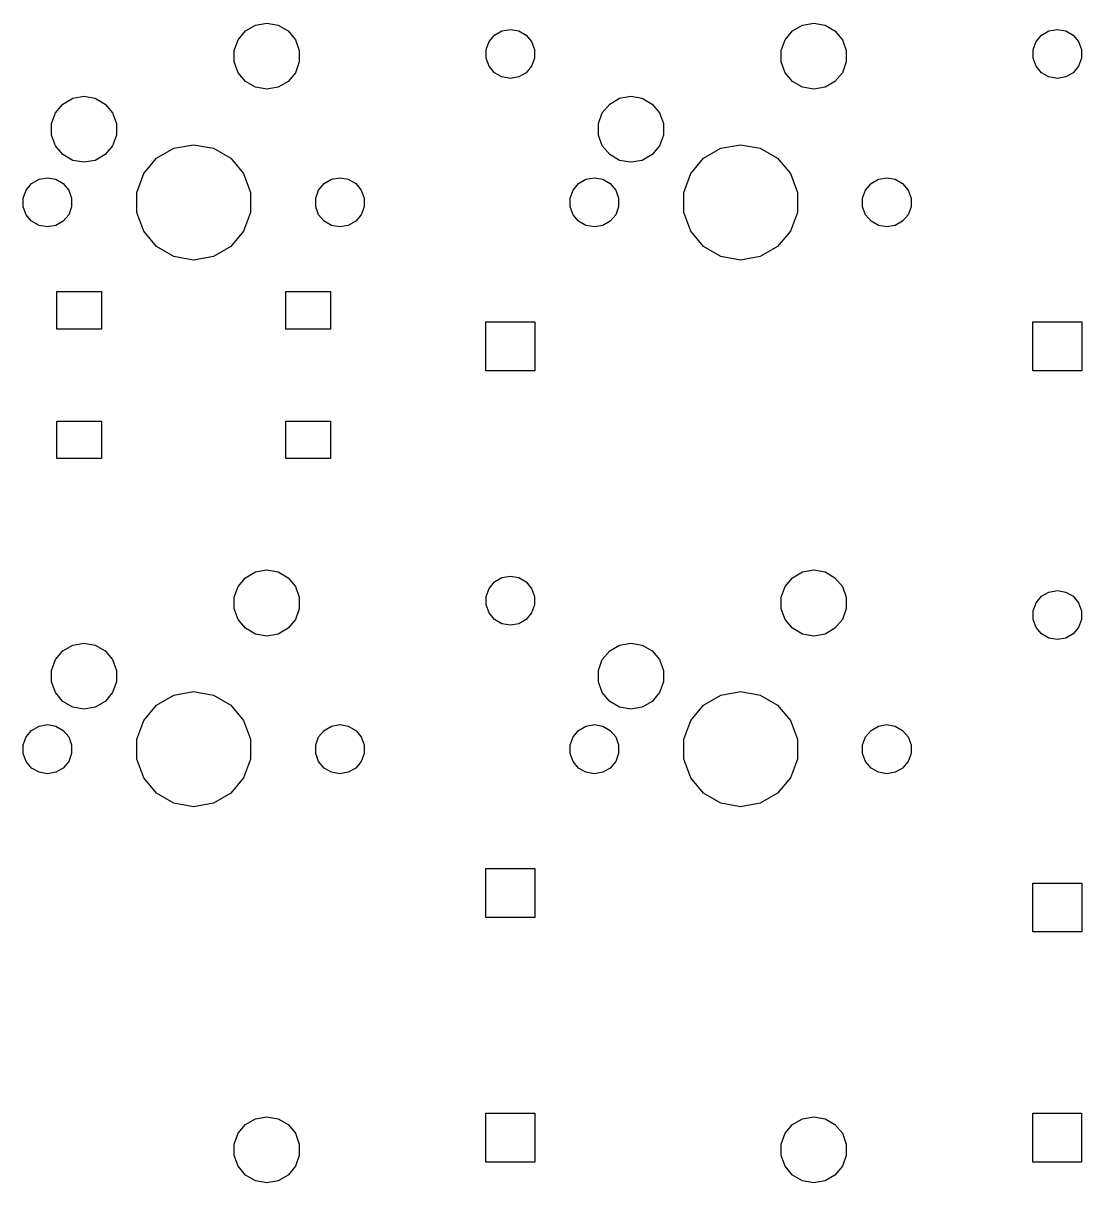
# Model space of a CAD drawing. Extents: x 16 to 275, y -108 to -10.
# Drawn here: x 168.08 to 204.85, y -56.07 to -15.77 of the extents above; entities that cross this region are included whole.
import ezdxf

# ---------------------------------------------------------------- set-up
doc = ezdxf.new("R2010")
doc.units = 0
doc.header["$MEASUREMENT"] = 0
doc.layers.add('BLACK', color=7, linetype='CONTINUOUS')

msp = doc.modelspace()

# ---------------------------------------------------------------- linework, layer by layer
at = {"layer": 'Black'}
for p, q in [((175.546, -16.3463), (175.802, -16.0411)), ((175.802, -16.0411), (176.148, -15.8418)), ((176.148, -15.8418), (176.54, -15.7726)), ((176.54, -15.7726), (176.932, -15.8418)), ((176.932, -15.8418), (177.278, -16.0411)), ((177.278, -16.0411), (177.534, -16.3463)), ((184.454, -16.1861), (184.711, -16.038)), ((184.711, -16.038), (185.003, -15.9866)), ((185.003, -15.9866), (185.294, -16.038)), ((185.294, -16.038), (185.551, -16.1861)), ((194.546, -16.3463), (194.802, -16.0411)), ((194.802, -16.0411), (195.148, -15.8418)), ((195.148, -15.8418), (195.54, -15.7726)), ((195.54, -15.7726), (195.932, -15.8418)), ((195.932, -15.8418), (196.278, -16.0411)), ((196.278, -16.0411), (196.534, -16.3463)), ((203.454, -16.1861), (203.711, -16.038)), ((203.711, -16.038), (204.003, -15.9866)), ((204.003, -15.9866), (204.294, -16.038)), ((204.294, -16.038), (204.551, -16.1861)), ((175.41, -16.7208), (175.546, -16.3463)), ((177.534, -16.3463), (177.67, -16.7208)), ((184.163, -16.6914), (184.264, -16.413)), ((184.264, -16.413), (184.454, -16.1861)), ((185.551, -16.1861), (185.741, -16.413)), ((185.741, -16.413), (185.842, -16.6914)), ((194.41, -16.7208), (194.546, -16.3463)), ((196.534, -16.3463), (196.67, -16.7208)), ((203.163, -16.6914), (203.264, -16.413)), ((203.264, -16.413), (203.454, -16.1861)), ((204.551, -16.1861), (204.741, -16.413)), ((204.741, -16.413), (204.842, -16.6914)), ((175.41, -17.1192), (175.41, -16.7208)), ((177.67, -16.7208), (177.67, -17.1192)), ((184.163, -16.9876), (184.163, -16.6914)), ((185.842, -16.6914), (185.842, -16.9876)), ((194.41, -17.1192), (194.41, -16.7208)), ((196.67, -16.7208), (196.67, -17.1192)), ((203.163, -16.9876), (203.163, -16.6914)), ((204.842, -16.6914), (204.842, -16.9876)), ((175.546, -17.4937), (175.41, -17.1192)), ((177.67, -17.1192), (177.534, -17.4937)), ((184.264, -17.2659), (184.163, -16.9876)), ((184.454, -17.4928), (184.264, -17.2659)), ((185.741, -17.2659), (185.551, -17.4928)), ((185.842, -16.9876), (185.741, -17.2659)), ((194.546, -17.4937), (194.41, -17.1192)), ((196.67, -17.1192), (196.534, -17.4937)), ((203.264, -17.2659), (203.163, -16.9876)), ((203.454, -17.4928), (203.264, -17.2659)), ((204.741, -17.2659), (204.551, -17.4928)), ((204.842, -16.9876), (204.741, -17.2659)), ((175.802, -17.7989), (175.546, -17.4937)), ((177.534, -17.4937), (177.278, -17.7989)), ((184.711, -17.6409), (184.454, -17.4928)), ((185.003, -17.6924), (184.711, -17.6409)), ((185.294, -17.6409), (185.003, -17.6924)), ((185.551, -17.4928), (185.294, -17.6409)), ((194.802, -17.7989), (194.546, -17.4937)), ((196.534, -17.4937), (196.278, -17.7989)), ((203.711, -17.6409), (203.454, -17.4928)), ((204.003, -17.6924), (203.711, -17.6409)), ((204.294, -17.6409), (204.003, -17.6924)), ((204.551, -17.4928), (204.294, -17.6409)), ((176.148, -17.9982), (175.802, -17.7989)), ((176.54, -18.0674), (176.148, -17.9982)), ((176.932, -17.9982), (176.54, -18.0674)), ((177.278, -17.7989), (176.932, -17.9982)), ((195.148, -17.9982), (194.802, -17.7989)), ((195.54, -18.0674), (195.148, -17.9982)), ((195.932, -17.9982), (195.54, -18.0674)), ((196.278, -17.7989), (195.932, -17.9982)), ((169.452, -18.5811), (169.798, -18.3818)), ((169.798, -18.3818), (170.19, -18.3126)), ((170.19, -18.3126), (170.582, -18.3818)), ((170.582, -18.3818), (170.928, -18.5811)), ((188.452, -18.5811), (188.798, -18.3818)), ((188.798, -18.3818), (189.19, -18.3126)), ((189.19, -18.3126), (189.582, -18.3818)), ((189.582, -18.3818), (189.928, -18.5811)), ((169.06, -19.2608), (169.196, -18.8863)), ((169.196, -18.8863), (169.452, -18.5811)), ((170.928, -18.5811), (171.184, -18.8863)), ((171.184, -18.8863), (171.32, -19.2608)), ((188.06, -19.2608), (188.196, -18.8863)), ((188.196, -18.8863), (188.452, -18.5811)), ((189.928, -18.5811), (190.184, -18.8863)), ((190.184, -18.8863), (190.32, -19.2608)), ((169.06, -19.6592), (169.06, -19.2608)), ((171.32, -19.2608), (171.32, -19.6592)), ((188.06, -19.6592), (188.06, -19.2608)), ((190.32, -19.2608), (190.32, -19.6592)), ((169.196, -20.0337), (169.06, -19.6592)), ((171.32, -19.6592), (171.184, -20.0337)), ((188.196, -20.0337), (188.06, -19.6592)), ((190.32, -19.6592), (190.184, -20.0337)), ((169.452, -20.3389), (169.196, -20.0337)), ((171.184, -20.0337), (170.928, -20.3389)), ((172.713, -20.4667), (173.315, -20.1192)), ((173.315, -20.1192), (174, -19.9985)), ((174, -19.9985), (174.685, -20.1192)), ((174.685, -20.1192), (175.287, -20.4667)), ((188.452, -20.3389), (188.196, -20.0337)), ((190.184, -20.0337), (189.928, -20.3389)), ((191.713, -20.4667), (192.315, -20.1192)), ((192.315, -20.1192), (193, -19.9985)), ((193, -19.9985), (193.685, -20.1192)), ((193.685, -20.1192), (194.287, -20.4667)), ((169.798, -20.5382), (169.452, -20.3389)), ((170.19, -20.6074), (169.798, -20.5382)), ((170.582, -20.5382), (170.19, -20.6074)), ((170.928, -20.3389), (170.582, -20.5382)), ((172.267, -20.9992), (172.713, -20.4667)), ((175.287, -20.4667), (175.733, -20.9992)), ((188.798, -20.5382), (188.452, -20.3389)), ((189.19, -20.6074), (188.798, -20.5382)), ((189.582, -20.5382), (189.19, -20.6074)), ((189.928, -20.3389), (189.582, -20.5382)), ((191.267, -20.9992), (191.713, -20.4667)), ((194.287, -20.4667), (194.733, -20.9992)), ((168.18, -21.5729), (168.371, -21.3457)), ((168.371, -21.3457), (168.628, -21.1974)), ((168.628, -21.1974), (168.92, -21.1458)), ((168.92, -21.1458), (169.212, -21.1974)), ((169.212, -21.1974), (169.469, -21.3457)), ((169.469, -21.3457), (169.66, -21.5729)), ((172.029, -21.6524), (172.267, -20.9992)), ((175.733, -20.9992), (175.971, -21.6524)), ((178.34, -21.5729), (178.531, -21.3457)), ((178.531, -21.3457), (178.788, -21.1974)), ((178.788, -21.1974), (179.08, -21.1458)), ((179.08, -21.1458), (179.372, -21.1974)), ((179.372, -21.1974), (179.629, -21.3457)), ((179.629, -21.3457), (179.82, -21.5729)), ((187.18, -21.5729), (187.371, -21.3457)), ((187.371, -21.3457), (187.628, -21.1974)), ((187.628, -21.1974), (187.92, -21.1458)), ((187.92, -21.1458), (188.212, -21.1974)), ((188.212, -21.1974), (188.469, -21.3457)), ((188.469, -21.3457), (188.66, -21.5729)), ((191.029, -21.6524), (191.267, -20.9992)), ((194.733, -20.9992), (194.971, -21.6524)), ((197.34, -21.5729), (197.531, -21.3457)), ((197.531, -21.3457), (197.788, -21.1974)), ((197.788, -21.1974), (198.08, -21.1458)), ((198.08, -21.1458), (198.372, -21.1974)), ((198.372, -21.1974), (198.629, -21.3457)), ((198.629, -21.3457), (198.82, -21.5729)), ((168.079, -21.8517), (168.18, -21.5729)), ((169.66, -21.5729), (169.761, -21.8517)), ((172.029, -22.3476), (172.029, -21.6524)), ((175.971, -21.6524), (175.971, -22.3476)), ((178.239, -21.8517), (178.34, -21.5729)), ((179.82, -21.5729), (179.921, -21.8517)), ((187.079, -21.8517), (187.18, -21.5729)), ((188.66, -21.5729), (188.761, -21.8517)), ((191.029, -22.3476), (191.029, -21.6524)), ((194.971, -21.6524), (194.971, -22.3476)), ((197.239, -21.8517), (197.34, -21.5729)), ((198.82, -21.5729), (198.921, -21.8517)), ((168.079, -22.1483), (168.079, -21.8517)), ((168.18, -22.4271), (168.079, -22.1483)), ((169.761, -22.1483), (169.66, -22.4271)), ((169.761, -21.8517), (169.761, -22.1483)), ((178.239, -22.1483), (178.239, -21.8517)), ((178.34, -22.4271), (178.239, -22.1483)), ((179.921, -22.1483), (179.82, -22.4271)), ((179.921, -21.8517), (179.921, -22.1483)), ((187.079, -22.1483), (187.079, -21.8517)), ((187.18, -22.4271), (187.079, -22.1483)), ((188.761, -22.1483), (188.66, -22.4271)), ((188.761, -21.8517), (188.761, -22.1483)), ((197.239, -22.1483), (197.239, -21.8517)), ((197.34, -22.4271), (197.239, -22.1483)), ((198.921, -22.1483), (198.82, -22.4271)), ((198.921, -21.8517), (198.921, -22.1483)), ((168.371, -22.6543), (168.18, -22.4271)), ((169.66, -22.4271), (169.469, -22.6543)), ((172.267, -23.0008), (172.029, -22.3476)), ((175.971, -22.3476), (175.733, -23.0008)), ((178.531, -22.6543), (178.34, -22.4271)), ((179.82, -22.4271), (179.629, -22.6543)), ((187.371, -22.6543), (187.18, -22.4271)), ((188.66, -22.4271), (188.469, -22.6543)), ((191.267, -23.0008), (191.029, -22.3476)), ((194.971, -22.3476), (194.733, -23.0008)), ((197.531, -22.6543), (197.34, -22.4271)), ((198.82, -22.4271), (198.629, -22.6543)), ((168.628, -22.8026), (168.371, -22.6543)), ((168.92, -22.8542), (168.628, -22.8026)), ((169.212, -22.8026), (168.92, -22.8542)), ((169.469, -22.6543), (169.212, -22.8026)), ((178.788, -22.8026), (178.531, -22.6543)), ((179.08, -22.8542), (178.788, -22.8026)), ((179.372, -22.8026), (179.08, -22.8542)), ((179.629, -22.6543), (179.372, -22.8026)), ((187.628, -22.8026), (187.371, -22.6543)), ((187.92, -22.8542), (187.628, -22.8026)), ((188.212, -22.8026), (187.92, -22.8542)), ((188.469, -22.6543), (188.212, -22.8026)), ((197.788, -22.8026), (197.531, -22.6543)), ((198.08, -22.8542), (197.788, -22.8026)), ((198.372, -22.8026), (198.08, -22.8542)), ((198.629, -22.6543), (198.372, -22.8026)), ((172.713, -23.5332), (172.267, -23.0008)), ((175.733, -23.0008), (175.287, -23.5332)), ((191.713, -23.5332), (191.267, -23.0008)), ((194.733, -23.0008), (194.287, -23.5332)), ((173.315, -23.8808), (172.713, -23.5332)), ((175.287, -23.5332), (174.685, -23.8808)), ((192.315, -23.8808), (191.713, -23.5332)), ((194.287, -23.5332), (193.685, -23.8808)), ((174, -24.0015), (173.315, -23.8808)), ((174.685, -23.8808), (174, -24.0015)), ((193, -24.0015), (192.315, -23.8808)), ((193.685, -23.8808), (193, -24.0015)), ((169.25, -26.4), (169.25, -25.1)), ((169.25, -25.1), (170.8, -25.1)), ((170.8, -25.1), (170.8, -26.4)), ((177.2, -26.4), (177.2, -25.1)), ((177.2, -25.1), (178.75, -25.1)), ((178.75, -25.1), (178.75, -26.4)), ((184.153, -27.8491), (184.153, -26.1498)), ((184.153, -26.1498), (185.852, -26.1498)), ((185.852, -26.1498), (185.852, -27.8491)), ((203.153, -27.8491), (203.153, -26.1498)), ((203.153, -26.1498), (204.852, -26.1498)), ((204.852, -26.1498), (204.852, -27.8491)), ((170.8, -26.4), (169.25, -26.4)), ((178.75, -26.4), (177.2, -26.4)), ((185.852, -27.8491), (184.153, -27.8491)), ((204.852, -27.8491), (203.153, -27.8491)), ((169.25, -30.9), (169.25, -29.6)), ((169.25, -29.6), (170.8, -29.6)), ((170.8, -29.6), (170.8, -30.9)), ((177.2, -30.9), (177.2, -29.6)), ((177.2, -29.6), (178.75, -29.6)), ((178.75, -29.6), (178.75, -30.9)), ((170.8, -30.9), (169.25, -30.9)), ((178.75, -30.9), (177.2, -30.9)), ((175.546, -35.3463), (175.802, -35.0411)), ((175.802, -35.0411), (176.148, -34.8418)), ((176.148, -34.8418), (176.54, -34.7726)), ((176.54, -34.7726), (176.932, -34.8418)), ((176.932, -34.8418), (177.278, -35.0411)), ((177.278, -35.0411), (177.534, -35.3463)), ((184.454, -35.1861), (184.711, -35.038)), ((184.711, -35.038), (185.003, -34.9866)), ((185.003, -34.9866), (185.294, -35.038)), ((185.294, -35.038), (185.551, -35.1861)), ((194.546, -35.3463), (194.802, -35.0411)), ((194.802, -35.0411), (195.148, -34.8418)), ((195.148, -34.8418), (195.54, -34.7726)), ((195.54, -34.7726), (195.932, -34.8418)), ((195.932, -34.8418), (196.278, -35.0411)), ((196.278, -35.0411), (196.534, -35.3463)), ((175.41, -35.7208), (175.546, -35.3463)), ((177.534, -35.3463), (177.67, -35.7208)), ((184.163, -35.6914), (184.264, -35.413)), ((184.264, -35.413), (184.454, -35.1861)), ((185.551, -35.1861), (185.741, -35.413)), ((185.741, -35.413), (185.842, -35.6914)), ((194.41, -35.7208), (194.546, -35.3463)), ((196.534, -35.3463), (196.67, -35.7208)), ((175.41, -36.1192), (175.41, -35.7208)), ((177.67, -35.7208), (177.67, -36.1192)), ((184.163, -35.9876), (184.163, -35.6914)), ((185.842, -35.6914), (185.842, -35.9876)), ((194.41, -36.1192), (194.41, -35.7208)), ((196.67, -35.7208), (196.67, -36.1192)), ((203.264, -35.913), (203.454, -35.6861)), ((203.454, -35.6861), (203.711, -35.538)), ((203.711, -35.538), (204.003, -35.4866)), ((204.003, -35.4866), (204.294, -35.538)), ((204.294, -35.538), (204.551, -35.6861)), ((204.551, -35.6861), (204.741, -35.913)), ((175.546, -36.4937), (175.41, -36.1192)), ((177.67, -36.1192), (177.534, -36.4937)), ((184.264, -36.2659), (184.163, -35.9876)), ((185.842, -35.9876), (185.741, -36.2659)), ((194.546, -36.4937), (194.41, -36.1192)), ((196.67, -36.1192), (196.534, -36.4937)), ((203.163, -36.1914), (203.264, -35.913)), ((203.163, -36.4876), (203.163, -36.1914)), ((204.741, -35.913), (204.842, -36.1914)), ((204.842, -36.1914), (204.842, -36.4876)), ((175.802, -36.7989), (175.546, -36.4937)), ((177.534, -36.4937), (177.278, -36.7989)), ((184.454, -36.4928), (184.264, -36.2659)), ((184.711, -36.6409), (184.454, -36.4928)), ((185.003, -36.6924), (184.711, -36.6409)), ((185.294, -36.6409), (185.003, -36.6924)), ((185.551, -36.4928), (185.294, -36.6409)), ((185.741, -36.2659), (185.551, -36.4928)), ((194.802, -36.7989), (194.546, -36.4937)), ((196.534, -36.4937), (196.278, -36.7989)), ((203.264, -36.7659), (203.163, -36.4876)), ((204.842, -36.4876), (204.741, -36.7659)), ((176.148, -36.9982), (175.802, -36.7989)), ((176.54, -37.0674), (176.148, -36.9982)), ((176.932, -36.9982), (176.54, -37.0674)), ((177.278, -36.7989), (176.932, -36.9982)), ((195.148, -36.9982), (194.802, -36.7989)), ((195.54, -37.0674), (195.148, -36.9982)), ((195.932, -36.9982), (195.54, -37.0674)), ((196.278, -36.7989), (195.932, -36.9982)), ((203.454, -36.9928), (203.264, -36.7659)), ((203.711, -37.1409), (203.454, -36.9928)), ((204.551, -36.9928), (204.294, -37.1409)), ((204.741, -36.7659), (204.551, -36.9928)), ((169.452, -37.5811), (169.798, -37.3818)), ((169.798, -37.3818), (170.19, -37.3126)), ((170.19, -37.3126), (170.582, -37.3818)), ((170.582, -37.3818), (170.928, -37.5811)), ((188.452, -37.5811), (188.798, -37.3818)), ((188.798, -37.3818), (189.19, -37.3126)), ((189.19, -37.3126), (189.582, -37.3818)), ((189.582, -37.3818), (189.928, -37.5811)), ((204.003, -37.1924), (203.711, -37.1409)), ((204.294, -37.1409), (204.003, -37.1924)), ((169.196, -37.8863), (169.452, -37.5811)), ((170.928, -37.5811), (171.184, -37.8863)), ((188.196, -37.8863), (188.452, -37.5811)), ((189.928, -37.5811), (190.184, -37.8863)), ((169.06, -38.2608), (169.196, -37.8863)), ((169.06, -38.6592), (169.06, -38.2608)), ((171.184, -37.8863), (171.32, -38.2608)), ((171.32, -38.2608), (171.32, -38.6592)), ((188.06, -38.2608), (188.196, -37.8863)), ((188.06, -38.6592), (188.06, -38.2608)), ((190.184, -37.8863), (190.32, -38.2608)), ((190.32, -38.2608), (190.32, -38.6592)), ((169.196, -39.0337), (169.06, -38.6592)), ((171.32, -38.6592), (171.184, -39.0337)), ((188.196, -39.0337), (188.06, -38.6592)), ((190.32, -38.6592), (190.184, -39.0337)), ((169.452, -39.3389), (169.196, -39.0337)), ((171.184, -39.0337), (170.928, -39.3389)), ((173.315, -39.1192), (174, -38.9985)), ((174, -38.9985), (174.685, -39.1192)), ((188.452, -39.3389), (188.196, -39.0337)), ((190.184, -39.0337), (189.928, -39.3389)), ((192.315, -39.1192), (193, -38.9985)), ((193, -38.9985), (193.685, -39.1192)), ((169.798, -39.5382), (169.452, -39.3389)), ((170.928, -39.3389), (170.582, -39.5382)), ((172.267, -39.9992), (172.713, -39.4667)), ((172.713, -39.4667), (173.315, -39.1192)), ((174.685, -39.1192), (175.287, -39.4667)), ((175.287, -39.4667), (175.733, -39.9992)), ((188.798, -39.5382), (188.452, -39.3389)), ((189.928, -39.3389), (189.582, -39.5382)), ((191.267, -39.9992), (191.713, -39.4667)), ((191.713, -39.4667), (192.315, -39.1192)), ((193.685, -39.1192), (194.287, -39.4667)), ((194.287, -39.4667), (194.733, -39.9992)), ((170.19, -39.6074), (169.798, -39.5382)), ((170.582, -39.5382), (170.19, -39.6074)), ((189.19, -39.6074), (188.798, -39.5382)), ((189.582, -39.5382), (189.19, -39.6074)), ((168.371, -40.3457), (168.628, -40.1974)), ((168.628, -40.1974), (168.92, -40.1458)), ((168.92, -40.1458), (169.212, -40.1974)), ((169.212, -40.1974), (169.469, -40.3457)), ((172.029, -40.6524), (172.267, -39.9992)), ((175.733, -39.9992), (175.971, -40.6524)), ((178.531, -40.3457), (178.788, -40.1974)), ((178.788, -40.1974), (179.08, -40.1458)), ((179.08, -40.1458), (179.372, -40.1974)), ((179.372, -40.1974), (179.629, -40.3457)), ((187.371, -40.3457), (187.628, -40.1974)), ((187.628, -40.1974), (187.92, -40.1458)), ((187.92, -40.1458), (188.212, -40.1974)), ((188.212, -40.1974), (188.469, -40.3457)), ((191.029, -40.6524), (191.267, -39.9992)), ((194.733, -39.9992), (194.971, -40.6524)), ((197.531, -40.3457), (197.788, -40.1974)), ((197.788, -40.1974), (198.08, -40.1458)), ((198.08, -40.1458), (198.372, -40.1974)), ((198.372, -40.1974), (198.629, -40.3457)), ((168.079, -40.8517), (168.18, -40.5729)), ((168.18, -40.5729), (168.371, -40.3457)), ((169.469, -40.3457), (169.66, -40.5729)), ((169.66, -40.5729), (169.761, -40.8517)), ((172.029, -41.3476), (172.029, -40.6524)), ((175.971, -40.6524), (175.971, -41.3476)), ((178.239, -40.8517), (178.34, -40.5729)), ((178.34, -40.5729), (178.531, -40.3457)), ((179.629, -40.3457), (179.82, -40.5729)), ((179.82, -40.5729), (179.921, -40.8517)), ((187.079, -40.8517), (187.18, -40.5729)), ((187.18, -40.5729), (187.371, -40.3457)), ((188.469, -40.3457), (188.66, -40.5729)), ((188.66, -40.5729), (188.761, -40.8517)), ((191.029, -41.3476), (191.029, -40.6524)), ((194.971, -40.6524), (194.971, -41.3476)), ((197.239, -40.8517), (197.34, -40.5729)), ((197.34, -40.5729), (197.531, -40.3457)), ((198.629, -40.3457), (198.82, -40.5729)), ((198.82, -40.5729), (198.921, -40.8517)), ((168.079, -41.1483), (168.079, -40.8517)), ((169.761, -40.8517), (169.761, -41.1483)), ((178.239, -41.1483), (178.239, -40.8517)), ((179.921, -40.8517), (179.921, -41.1483)), ((187.079, -41.1483), (187.079, -40.8517)), ((188.761, -40.8517), (188.761, -41.1483)), ((197.239, -41.1483), (197.239, -40.8517)), ((198.921, -40.8517), (198.921, -41.1483)), ((168.18, -41.4271), (168.079, -41.1483)), ((168.371, -41.6543), (168.18, -41.4271)), ((169.66, -41.4271), (169.469, -41.6543)), ((169.761, -41.1483), (169.66, -41.4271)), ((172.267, -42.0008), (172.029, -41.3476)), ((175.971, -41.3476), (175.733, -42.0008)), ((178.34, -41.4271), (178.239, -41.1483)), ((178.531, -41.6543), (178.34, -41.4271)), ((179.82, -41.4271), (179.629, -41.6543)), ((179.921, -41.1483), (179.82, -41.4271)), ((187.18, -41.4271), (187.079, -41.1483)), ((187.371, -41.6543), (187.18, -41.4271)), ((188.66, -41.4271), (188.469, -41.6543)), ((188.761, -41.1483), (188.66, -41.4271)), ((191.267, -42.0008), (191.029, -41.3476)), ((194.971, -41.3476), (194.733, -42.0008)), ((197.34, -41.4271), (197.239, -41.1483)), ((197.531, -41.6543), (197.34, -41.4271)), ((198.82, -41.4271), (198.629, -41.6543)), ((198.921, -41.1483), (198.82, -41.4271)), ((168.628, -41.8026), (168.371, -41.6543)), ((168.92, -41.8541), (168.628, -41.8026)), ((169.212, -41.8026), (168.92, -41.8541)), ((169.469, -41.6543), (169.212, -41.8026)), ((178.788, -41.8026), (178.531, -41.6543)), ((179.08, -41.8541), (178.788, -41.8026)), ((179.372, -41.8026), (179.08, -41.8541)), ((179.629, -41.6543), (179.372, -41.8026)), ((187.628, -41.8026), (187.371, -41.6543)), ((187.92, -41.8541), (187.628, -41.8026)), ((188.212, -41.8026), (187.92, -41.8541)), ((188.469, -41.6543), (188.212, -41.8026)), ((197.788, -41.8026), (197.531, -41.6543)), ((198.08, -41.8541), (197.788, -41.8026)), ((198.372, -41.8026), (198.08, -41.8541)), ((198.629, -41.6543), (198.372, -41.8026)), ((172.713, -42.5332), (172.267, -42.0008)), ((175.733, -42.0008), (175.287, -42.5332)), ((191.713, -42.5332), (191.267, -42.0008)), ((194.733, -42.0008), (194.287, -42.5332)), ((173.315, -42.8808), (172.713, -42.5332)), ((175.287, -42.5332), (174.685, -42.8808)), ((192.315, -42.8808), (191.713, -42.5332)), ((194.287, -42.5332), (193.685, -42.8808)), ((174, -43.0015), (173.315, -42.8808)), ((174.685, -42.8808), (174, -43.0015)), ((193, -43.0015), (192.315, -42.8808)), ((193.685, -42.8808), (193, -43.0015)), ((184.153, -46.8491), (184.153, -45.1499)), ((184.153, -45.1499), (185.852, -45.1499)), ((185.852, -45.1499), (185.852, -46.8491)), ((203.153, -47.3491), (203.153, -45.6499)), ((203.153, -45.6499), (204.852, -45.6499)), ((204.852, -45.6499), (204.852, -47.3491)), ((185.852, -46.8491), (184.153, -46.8491)), ((204.852, -47.3491), (203.153, -47.3491)), ((175.802, -54.0411), (176.148, -53.8418)), ((176.148, -53.8418), (176.54, -53.7726)), ((176.54, -53.7726), (176.932, -53.8418)), ((176.932, -53.8418), (177.278, -54.0411)), ((184.148, -55.3501), (184.148, -53.6509)), ((184.148, -53.6509), (185.847, -53.6509)), ((185.847, -53.6509), (185.847, -55.3501)), ((194.802, -54.0411), (195.148, -53.8418)), ((195.148, -53.8418), (195.54, -53.7726)), ((195.54, -53.7726), (195.932, -53.8418)), ((195.932, -53.8418), (196.278, -54.0411)), ((203.148, -55.3501), (203.148, -53.6509)), ((203.148, -53.6509), (204.847, -53.6509)), ((204.847, -53.6509), (204.847, -55.3501)), ((175.41, -54.7208), (175.546, -54.3463)), ((175.546, -54.3463), (175.802, -54.0411)), ((177.278, -54.0411), (177.534, -54.3463)), ((177.534, -54.3463), (177.67, -54.7208)), ((194.41, -54.7208), (194.546, -54.3463)), ((194.546, -54.3463), (194.802, -54.0411)), ((196.278, -54.0411), (196.534, -54.3463)), ((196.534, -54.3463), (196.67, -54.7208)), ((175.41, -55.1192), (175.41, -54.7208)), ((177.67, -54.7208), (177.67, -55.1192)), ((194.41, -55.1192), (194.41, -54.7208)), ((196.67, -54.7208), (196.67, -55.1192)), ((175.546, -55.4937), (175.41, -55.1192)), ((177.67, -55.1192), (177.534, -55.4937)), ((194.546, -55.4937), (194.41, -55.1192)), ((196.67, -55.1192), (196.534, -55.4937)), ((175.802, -55.7989), (175.546, -55.4937)), ((177.534, -55.4937), (177.278, -55.7989)), ((185.847, -55.3501), (184.148, -55.3501)), ((194.802, -55.7989), (194.546, -55.4937)), ((196.534, -55.4937), (196.278, -55.7989)), ((204.847, -55.3501), (203.148, -55.3501)), ((176.148, -55.9982), (175.802, -55.7989)), ((176.54, -56.0674), (176.148, -55.9982)), ((176.932, -55.9982), (176.54, -56.0674)), ((177.278, -55.7989), (176.932, -55.9982)), ((195.148, -55.9982), (194.802, -55.7989)), ((195.54, -56.0674), (195.148, -55.9982)), ((195.932, -55.9982), (195.54, -56.0674)), ((196.278, -55.7989), (195.932, -55.9982))]:
    msp.add_line(p, q, dxfattribs=at)

doc.saveas('drawing.dxf')
